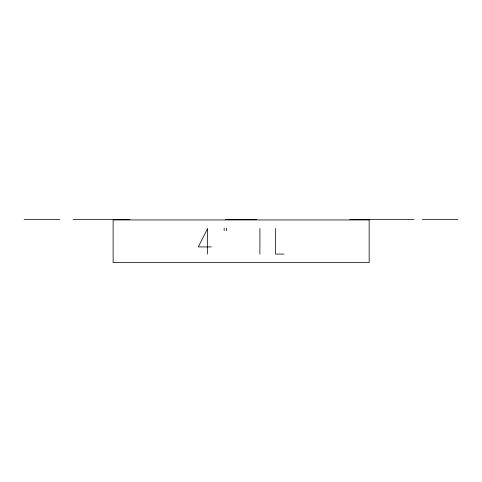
<?xml version="1.0" encoding="UTF-8"?>
<svg xmlns="http://www.w3.org/2000/svg" width="482" height="482" viewBox="0 0 482 482"><rect width="100%" height="100%" fill="white"/><g stroke="black" fill="none" stroke-linecap="round" stroke-linejoin="round"><path stroke-width="0.72" d="M24.1 219.382L59.66 219.382M73.017 219.382L129.941 219.382M225.389 219.382L256.84 219.382M349.775 219.382L413.99 219.382M422.34 219.382L457.9 219.382M211.387 246.923L198.301 246.923L207.615 228.462L207.615 254.038M283.982 254.074L275.481 254.074L275.481 228.492M259.9 228.492L259.9 254.074M226.395 228.113L226.395 230.631M224.154 228.113L224.154 230.631M369.152 219.949L113.125 219.949L113.125 262.618L369.152 262.618L369.152 219.949"/></g></svg>
